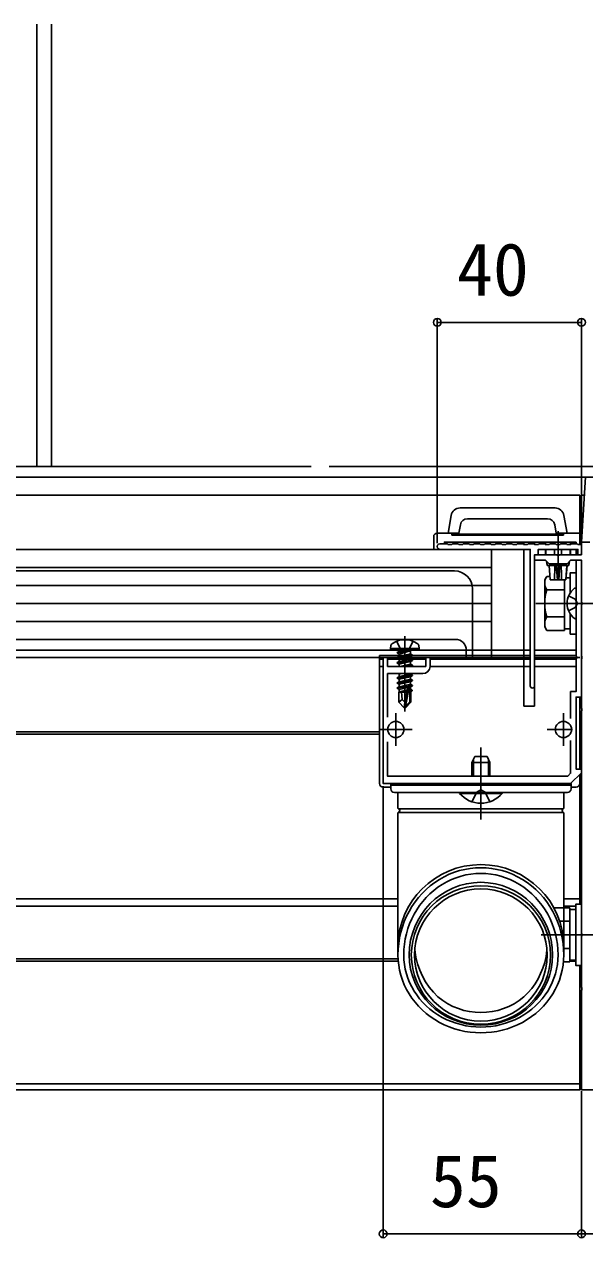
# Model space of a CAD drawing. Units: millimetres, scale not verified. Extents: x -875 to 875, y -1303 to 1295.
# Drawn here: x -160.1 to -4.6, y -1041.8 to -705 of the extents above; entities that cross this region are included whole.
import ezdxf
from ezdxf.enums import TextEntityAlignment as Align

# ---------------------------------------------------------------- set-up
doc = ezdxf.new("R2010")
doc.units = ezdxf.units.MM
doc.header["$LTSCALE"] = 8
for name, color, linetype in [('0-3_YKK_11', 7, 'Continuous'), ('0-4_YKK_12', 2, 'Continuous'), ('0-5_YKK_13', 4, 'Continuous'), ('0-6_YKK_D', 6, 'Continuous')]:
    doc.layers.add(name, color=color, linetype=linetype)
doc.styles.add('ＭＳ ゴシック', font='')
doc.styles.get('ＭＳ ゴシック').set_extended_font_data('MS Gothic')

msp = doc.modelspace()

# ---------------------------------------------------------------- linework, layer by layer
at = {"layer": '0-3_YKK_11'}
for p, q in [((-57.003, -898.197), (-57.003, -903.197)), ((-10.503, -898.197), (-10.503, -903.197)), ((-54.503, -900.697), (-59.503, -900.697)), ((-8.003, -900.697), (-13.003, -900.697))]:
    msp.add_line(p, q, dxfattribs=at)
for points in [[(-3.203, -848.697), (-5.503, -848.697), (-5.503, -852.197), (-11.544, -852.197), (-11.728, -852.317), (-12.278, -852.317), (-12.461, -852.197), (-18.503, -852.197), (-18.503, -853.697), (-15.503, -853.697), (-14.503, -854.697), (-9.503, -854.697), (-8.503, -853.697), (-5.503, -853.697), (-5.503, -865.239), (-5.383, -865.423), (-5.383, -865.972), (-5.503, -866.156), (-5.503, -880.239), (-5.383, -880.423), (-5.383, -880.972), (-5.503, -881.156), (-5.503, -894.739), (-5.383, -894.923), (-5.383, -895.472), (-5.503, -895.656)], [(-44.753, -849.197), (-42.703, -849.197), (-42.503, -849.397), (-41.503, -849.397), (-41.303, -849.197), (-39.703, -849.197), (-39.503, -849.397), (-38.503, -849.397), (-38.303, -849.197), (-36.703, -849.197), (-36.503, -849.397), (-35.503, -849.397), (-35.303, -849.197), (-33.703, -849.197), (-33.503, -849.397), (-32.503, -849.397), (-32.303, -849.197), (-30.703, -849.197), (-30.503, -849.397), (-29.503, -849.397), (-29.303, -849.197), (-27.703, -849.197), (-27.503, -849.397), (-26.503, -849.397), (-26.303, -849.197), (-24.703, -849.197), (-24.503, -849.397), (-23.503, -849.397), (-23.303, -849.197), (-21.703, -849.197), (-21.503, -849.397), (-20.503, -849.397), (-20.303, -849.197), (-18.703, -849.197), (-18.503, -849.397), (-17.503, -849.397), (-17.303, -849.197), (-15.703, -849.197), (-15.503, -849.397), (-14.503, -849.397)], [(-19.703, -888.597), (-19.703, -850.697), (-44.753, -850.697)], [(-14.503, -849.397), (-14.303, -849.197), (-12.703, -849.197), (-12.503, -849.397), (-11.503, -849.397), (-11.303, -849.197), (-9.703, -849.197), (-9.503, -849.397), (-8.503, -849.397), (-8.303, -849.197), (-6.703, -849.197), (-6.503, -849.397), (-5.503, -849.397), (-5.503, -852.197), (-6.503, -852.197), (-6.503, -850.697), (-17.503, -850.697), (-17.503, -852.197), (-18.503, -852.197), (-18.503, -888.597)], [(-47.503, -883.197), (-47.503, -880.697), (-48.703, -880.697), (-48.703, -883.197), (-59.303, -883.197), (-59.303, -880.697), (-60.503, -880.697), (-60.503, -915.697), (-8.503, -915.697), (-5.503, -912.697), (-5.503, -911.697), (-7.003, -911.697), (-7.003, -891.697), (-5.503, -891.697), (-5.503, -853.697), (-7.003, -853.697), (-7.003, -865.239), (-6.883, -865.423), (-6.883, -865.972), (-7.003, -866.156), (-7.003, -880.239), (-6.883, -880.423), (-6.883, -880.972), (-7.003, -881.156), (-7.003, -890.197), (-8.503, -890.197), (-8.503, -897.638)], [(-59.303, -897.299), (-59.303, -885.197), (-49.503, -885.197)], [(-5.503, -895.656), (-5.503, -957.239), (-5.383, -957.423), (-5.383, -957.972), (-5.503, -958.156), (-5.503, -972.239), (-5.383, -972.423), (-5.383, -972.972), (-5.503, -973.156), (-5.503, -1000.697), (17.497, -1000.697)], [(-8.503, -903.757), (-8.503, -912.869), (-9.331, -913.697), (-59.303, -913.697), (-59.303, -904.096)]]:
    msp.add_lwpolyline(points, dxfattribs=at)
for centre, radius, start, end in [((-44.753, -849.947), 0.75, 89.99999, 270.00001), ((-49.503, -883.197), 2, 270.00001, 359.99999), ((-19.103, -888.597), 0.6, 180.00001, 269.99999), ((-19.103, -888.597), 0.6, 270.00001, 359.99999)]:
    msp.add_arc(centre, radius, start, end, dxfattribs=at)
at = {"layer": '0-4_YKK_12'}
for p, q in [((-156.56, -704.956), (-156.56, -827.697)), ((-152.503, -704.956), (-152.503, -827.697)), ((-637.502, -827.697), (-80.503, -827.697)), ((-75.503, -827.697), (6.997, -827.697)), ((772.218, -830.697), (-864.08, -830.697)), ((-590.835, -835.697), (-6.003, -835.697)), ((-590.835, -835.697), (-6.003, -835.697)), ((-6.003, -835.697), (-6.003, -849.397)), ((-12.003, -845.697), (-12.003, -858.697)), ((-592.503, -856.697), (-40.703, -856.697)), ((-592.503, -856.697), (-40.703, -856.697)), ((-35.703, -861.697), (-35.703, -880.697)), ((-18.203, -865.697), (10.657, -865.697)), ((-592.752, -875.697), (-40.453, -875.697)), ((-592.752, -875.697), (-40.453, -875.697)), ((-603.003, -878.697), (-19.703, -878.697)), ((-37.453, -878.697), (-37.453, -880.697)), ((-30.203, -878.697), (-21.203, -878.697)), ((-18.503, -878.697), (-7.003, -878.697)), ((-10.203, -878.697), (-7.003, -878.697)), ((-612.003, -880.697), (-19.703, -880.697)), ((-612.003, -880.697), (-19.703, -880.697)), ((-18.503, -880.697), (-6.003, -880.697)), ((-18.203, -880.697), (-17.103, -880.697)), ((-15.903, -880.697), (-7.003, -880.697)), ((-6.003, -891.697), (-6.003, -911.697)), ((-57.003, -896.197), (-57.003, -905.197)), ((-10.503, -896.197), (-10.503, -905.197)), ((-190.503, -901.397), (-61.503, -901.397)), ((-190.503, -901.997), (-61.503, -901.997)), ((-159.203, -901.397), (-61.503, -901.397)), ((-159.203, -901.997), (-61.503, -901.997)), ((-52.503, -900.697), (-61.503, -900.697)), ((-8.703, -900.697), (-15.003, -900.697)), ((-6.003, -901.397), (-5.503, -901.397)), ((-6.003, -901.997), (-5.503, -901.997)), ((-33.403, -905.697), (-33.403, -925.697)), ((-33.403, -921.697), (-33.403, -907.698)), ((-6.003, -913.197), (-6.003, -949.197)), ((-576.807, -947.697), (-56.407, -947.697)), ((-576.807, -949.697), (-56.407, -949.697)), ((-159.203, -947.697), (-56.407, -947.697)), ((-159.203, -949.697), (-56.407, -949.697)), ((-10.407, -947.697), (-6.003, -947.697)), ((-10.407, -947.697), (-6.003, -947.697)), ((-10.407, -949.697), (-7.103, -949.697)), ((-10.407, -949.697), (-7.103, -949.697)), ((-16.703, -957.697), (9.797, -957.697)), ((-576.871, -964.997), (-56.335, -964.997)), ((-576.829, -964.397), (-56.376, -964.397)), ((-159.426, -964.397), (-56.376, -964.397)), ((-159.203, -964.997), (-56.335, -964.997)), ((-8.703, -964.997), (-7.103, -964.997)), ((-8.703, -964.997), (-7.103, -964.997)), ((-6.003, -966.197), (-6.003, -1000.697)), ((-627.503, -999.097), (-6.003, -999.097)), ((-627.203, -999.097), (-6.003, -999.097)), ((-627.503, -1000.697), (-6.003, -1000.697)), ((-627.203, -1000.697), (-6.003, -1000.697))]:
    msp.add_line(p, q, dxfattribs=at)
for centre, radius in [((-40.703, -861.697), 5), ((-40.453, -878.697), 3)]:
    msp.add_arc(centre, radius, 0, 90, dxfattribs=at)
at = {"layer": '0-5_YKK_13'}
for p, q in [((-5.503, -848.697), (-5.503, -835.697)), ((-4.708, -835.697), (-5.503, -835.697)), ((-41.633, -841.263), (-42.503, -846.197)), ((-12.835, -839.197), (-39.171, -839.197)), ((-9.503, -846.197), (-10.373, -841.263)), ((-39.507, -846.171), (-39.098, -843.85)), ((-14.886, -842.197), (-37.128, -842.197)), ((-46.503, -847.197), (-46.503, -850.397)), ((-41.003, -846.197), (-45.503, -846.197)), ((-41.503, -846.797), (-41.503, -846.197)), ((-10.503, -846.497), (-41.503, -846.497)), ((-41.503, -846.797), (-10.503, -846.797)), ((-41.003, -846.197), (-40.503, -846.197)), ((-40.503, -846.171), (-40.503, -846.497)), ((-21.503, -849.38), (-21.503, -848.697)), ((-18.503, -848.697), (-18.503, -849.38)), ((-15.503, -849.38), (-15.503, -848.697)), ((-12.503, -846.197), (-12.503, -846.497)), ((-11.503, -846.197), (-12.503, -846.197)), ((-6.003, -846.197), (-11.003, -846.197)), ((-10.503, -846.197), (-10.503, -846.797)), ((-8.503, -848.697), (-8.503, -849.38)), ((-7.003, -848.697), (-7.003, -849.197)), ((-5.503, -851.897), (-5.503, -846.697)), ((-30.503, -850.697), (-603.003, -850.697)), ((-100.503, -850.697), (-30.503, -850.697)), ((-46.203, -850.697), (-46.003, -850.697)), ((-46.003, -850.697), (-20.003, -850.697)), ((-30.503, -850.697), (-30.503, -880.697)), ((-21.503, -894.197), (-21.503, -850.697)), ((-17.203, -850.697), (-7.003, -850.697)), ((-15.503, -852.197), (-15.503, -850.697)), ((-13.003, -852.197), (-13.003, -850.697)), ((-11.003, -852.197), (-11.003, -850.697)), ((-8.649, -852.197), (-8.649, -850.697)), ((-8.503, -850.697), (-8.503, -852.197)), ((-7.003, -850.697), (-7.003, -852.197)), ((-18.503, -852.497), (-18.503, -894.197)), ((-15.357, -852.197), (-13.003, -852.197)), ((-15.028, -855.197), (-15.22, -853.98)), ((-14.982, -855.197), (-15.128, -854.073)), ((-15.028, -855.197), (-14.982, -855.197)), ((-14.153, -859.197), (-14.503, -855.197)), ((-14.146, -859.197), (-14.447, -855.197)), ((-13.003, -852.197), (-11.003, -852.197)), ((-12.528, -855.197), (-12.607, -854.697)), ((-12.528, -855.197), (-11.478, -855.197)), ((-12.178, -859.197), (-12.528, -855.197)), ((-11.828, -859.197), (-11.478, -855.197)), ((-11.478, -855.197), (-11.399, -854.697)), ((-11.151, -855.197), (-9.558, -855.197)), ((-11.003, -852.197), (-8.649, -852.197)), ((-9.86, -859.197), (-9.558, -855.197)), ((-9.503, -855.197), (-9.853, -859.197)), ((-9.558, -855.197), (-9.024, -855.197)), ((-9.024, -855.197), (-8.878, -854.073)), ((-9.024, -855.197), (-8.978, -855.197)), ((-8.785, -853.98), (-8.978, -855.197)), ((-8.649, -852.197), (-8.503, -852.197)), ((-8.503, -852.197), (-7.003, -852.197)), ((-7.003, -852.197), (-6.003, -852.197)), ((-5.803, -852.197), (-6.003, -852.197)), ((-30.503, -855.697), (-603.003, -855.697)), ((-15.703, -859.197), (-15.122, -858.192)), ((-14.225, -858.192), (-15.122, -858.192)), ((-8.603, -858.647), (-9.816, -858.647)), ((-8.603, -858.647), (-8.603, -862.743)), ((-30.503, -860.697), (-603.003, -860.697)), ((-15.703, -859.197), (-15.703, -872.197)), ((-10.203, -861.945), (-15.122, -861.945)), ((-14.153, -859.197), (-14.146, -859.197)), ((-14.146, -859.197), (-12.987, -859.197)), ((-12.987, -859.197), (-12.178, -859.197)), ((-12.178, -859.197), (-11.828, -859.197)), ((-11.828, -859.197), (-11.018, -859.197)), ((-11.018, -859.197), (-9.86, -859.197)), ((-10.203, -859.197), (-10.203, -873.203)), ((-10.203, -861.697), (-10.203, -869.697)), ((-9.86, -859.197), (-9.853, -859.197)), ((-7.003, -869.673), (-7.003, -861.722)), ((-9.08, -863.622), (-7.214, -864.552)), ((-7.214, -864.552), (-6.605, -865.697)), ((-30.503, -865.697), (-603.003, -865.697)), ((-10.503, -865.697), (1.46, -865.697)), ((-9.08, -867.772), (-7.214, -866.842)), ((-8.603, -868.652), (-8.603, -872.747)), ((-7.214, -866.842), (-6.605, -865.697)), ((-30.503, -870.697), (-603.003, -870.697)), ((-15.703, -872.197), (-15.122, -873.203)), ((-10.203, -869.45), (-15.122, -869.45)), ((-54.503, -874.797), (-54.503, -895.697)), ((-10.203, -873.203), (-15.122, -873.203)), ((-10.203, -872.747), (-8.603, -872.747)), ((-58.503, -878.197), (-58.361, -877.395)), ((-50.503, -878.197), (-58.503, -878.197)), ((-58.503, -878.197), (-58.415, -878.697)), ((-50.591, -878.697), (-58.415, -878.697)), ((-56.603, -879.347), (-53.003, -878.747)), ((-53.003, -878.847), (-56.603, -879.447)), ((-56.603, -879.347), (-56.053, -879.03)), ((-53.003, -878.747), (-56.053, -879.03)), ((-56.053, -879.765), (-53.003, -878.847)), ((-56.053, -878.897), (-56.053, -879.03)), ((-53.003, -878.747), (-53.003, -878.847)), ((-52.953, -878.897), (-52.953, -879.73)), ((-50.503, -878.197), (-50.644, -877.395)), ((-50.503, -878.197), (-50.591, -878.697)), ((-30.503, -880.697), (-603.003, -880.697)), ((-100.503, -880.697), (-30.503, -880.697)), ((-61.503, -880.197), (-61.503, -915.697)), ((-19.703, -880.197), (-61.503, -880.197)), ((-60.503, -881.197), (-61.503, -881.197)), ((-48.703, -881.197), (-59.303, -881.197)), ((-56.603, -879.347), (-56.603, -879.447)), ((-56.603, -879.347), (-56.603, -879.447)), ((-56.603, -879.447), (-56.053, -879.765)), ((-56.603, -880.747), (-52.403, -880.047)), ((-52.403, -880.147), (-56.603, -880.847)), ((-56.603, -880.747), (-56.053, -880.43)), ((-56.603, -880.747), (-56.603, -880.847)), ((-56.603, -880.847), (-56.053, -881.165)), ((-56.603, -882.147), (-52.403, -881.447)), ((-52.403, -881.547), (-56.603, -882.247)), ((-56.603, -882.147), (-56.053, -881.83)), ((-56.603, -882.147), (-56.603, -882.247)), ((-56.603, -882.247), (-56.053, -882.565)), ((-52.953, -879.73), (-56.053, -880.43)), ((-56.053, -879.765), (-56.053, -880.43)), ((-52.953, -880.465), (-56.053, -881.165)), ((-52.953, -881.13), (-56.053, -881.83)), ((-56.053, -881.165), (-56.053, -881.83)), ((-52.403, -880.047), (-52.953, -879.73)), ((-52.403, -880.147), (-52.953, -880.465)), ((-52.953, -880.465), (-52.953, -881.13)), ((-52.403, -881.447), (-52.953, -881.13)), ((-52.953, -881.865), (-52.953, -882.53)), ((-52.403, -880.047), (-52.403, -880.147)), ((-52.403, -881.447), (-52.403, -881.547)), ((-19.703, -881.197), (-47.503, -881.197)), ((-7.003, -880.197), (-18.503, -880.197)), ((-7.003, -881.197), (-18.503, -881.197)), ((-60.503, -883.197), (-61.503, -883.197)), ((-49.003, -883.197), (-59.003, -883.197)), ((-56.603, -886.347), (-52.403, -885.647)), ((-52.403, -885.747), (-56.603, -886.447)), ((-56.343, -885.197), (-56.053, -885.365)), ((-56.053, -882.565), (-56.053, -883.197)), ((-55.311, -885.197), (-56.053, -885.365)), ((-52.953, -885.33), (-56.053, -886.03)), ((-56.053, -885.365), (-56.053, -886.03)), ((-52.953, -882.53), (-55.909, -883.197)), ((-54.503, -883.197), (-52.403, -882.847)), ((-52.403, -882.947), (-53.903, -883.197)), ((-52.403, -882.847), (-52.953, -882.53)), ((-52.953, -885.197), (-52.953, -885.33)), ((-52.403, -885.647), (-52.953, -885.33)), ((-52.403, -882.947), (-52.836, -883.197)), ((-52.403, -882.847), (-52.403, -882.947)), ((-52.403, -885.647), (-52.403, -885.747)), ((-19.703, -883.197), (-47.503, -883.197)), ((-7.003, -883.197), (-18.503, -883.197)), ((-56.603, -886.347), (-56.053, -886.03)), ((-56.603, -886.347), (-56.603, -886.447)), ((-56.603, -886.447), (-56.053, -886.765)), ((-56.603, -887.747), (-52.403, -887.047)), ((-52.403, -887.147), (-56.603, -887.847)), ((-56.603, -887.747), (-56.053, -887.43)), ((-56.603, -887.747), (-56.603, -887.847)), ((-56.603, -887.847), (-56.053, -888.165)), ((-56.603, -889.147), (-53.577, -888.643)), ((-53.605, -888.748), (-56.603, -889.247)), ((-56.603, -889.147), (-56.053, -888.83)), ((-56.603, -889.147), (-56.603, -889.247)), ((-52.953, -886.73), (-56.053, -887.43)), ((-56.053, -886.765), (-56.053, -887.43)), ((-52.953, -888.13), (-56.053, -888.83)), ((-56.053, -888.165), (-56.053, -888.83)), ((-53.663, -889.025), (-56.053, -889.565)), ((-53.593, -888.691), (-54.503, -893.076)), ((-53.171, -888.575), (-54.353, -894.273)), ((-53.17, -888.575), (-52.403, -888.447)), ((-52.403, -888.547), (-53.116, -888.666)), ((-53.103, -888.746), (-53.103, -893.023)), ((-52.953, -886.065), (-52.953, -886.73)), ((-52.403, -887.047), (-52.953, -886.73)), ((-52.953, -887.465), (-52.953, -888.13)), ((-52.403, -888.447), (-52.953, -888.13)), ((-52.953, -888.865), (-52.953, -889.53)), ((-52.403, -887.047), (-52.403, -887.147)), ((-52.403, -888.447), (-52.403, -888.547)), ((-56.603, -889.247), (-56.053, -889.565)), ((-56.203, -890.297), (-56.053, -890.23)), ((-56.203, -890.297), (-56.203, -893.147)), ((-53.926, -890.297), (-56.203, -890.297)), ((-55.245, -892.344), (-56.203, -893.147)), ((-56.053, -889.565), (-56.053, -890.23)), ((-53.807, -889.723), (-56.053, -890.23)), ((-53.868, -890.015), (-55.586, -890.297)), ((-53.923, -890.281), (-54.007, -890.297)), ((-52.953, -889.53), (-53.106, -889.565)), ((-52.503, -889.79), (-53.103, -889.889)), ((-52.503, -890.005), (-53.103, -890.122)), ((-52.803, -890.297), (-53.103, -890.297)), ((-52.503, -889.79), (-52.953, -889.53)), ((-52.503, -890.005), (-52.803, -890.178)), ((-52.803, -890.178), (-52.803, -893.147)), ((-52.503, -889.79), (-52.503, -890.005)), ((-6.003, -891.697), (-6.003, -911.697)), ((-54.653, -894.697), (-56.203, -893.147)), ((-54.503, -893.076), (-54.653, -894.697)), ((-54.653, -894.697), (-54.353, -894.697)), ((-54.503, -893.076), (-54.503, -894.697)), ((-53.103, -893.023), (-54.353, -894.273)), ((-54.353, -894.697), (-52.803, -893.147)), ((-54.353, -894.273), (-54.353, -894.697)), ((-52.803, -893.147), (-53.103, -893.023)), ((-21.503, -894.197), (-18.503, -894.197)), ((-35.903, -909.897), (-35.103, -908.197)), ((-35.47, -913.697), (-35.47, -908.977)), ((-35.103, -908.197), (-31.703, -908.197)), ((-31.703, -908.197), (-30.903, -909.897)), ((-31.336, -913.697), (-31.336, -908.977)), ((-35.903, -913.697), (-35.903, -909.897)), ((-35.903, -909.897), (-30.903, -909.897)), ((-30.903, -913.697), (-30.903, -909.897)), ((-58.403, -915.697), (-58.403, -917.197)), ((-8.403, -915.697), (-58.403, -915.697)), ((-8.403, -917.197), (-8.403, -915.697)), ((-6.003, -913.197), (-6.003, -915.697)), ((-58.403, -916.697), (-60.503, -916.697)), ((-8.403, -916.197), (-58.403, -916.197)), ((-33.403, -918.197), (-57.403, -918.197)), ((-56.407, -918.197), (-56.406, -922.53)), ((-56.407, -918.197), (-10.407, -918.197)), ((-56.407, -918.197), (-56.407, -922.53)), ((-27.503, -918.197), (-39.303, -918.197)), ((-39.303, -918.445), (-39.303, -918.197)), ((-39.303, -918.445), (-27.503, -918.445)), ((-35.903, -920.78), (-34.548, -918.063)), ((-33.403, -917.454), (-34.548, -918.063)), ((-33.403, -917.454), (-32.258, -918.063)), ((-9.403, -918.197), (-33.403, -918.197)), ((-30.903, -920.78), (-32.258, -918.063)), ((-27.503, -918.445), (-27.503, -918.197)), ((-10.406, -922.527), (-10.407, -918.197)), ((-10.407, -918.197), (-10.407, -922.539)), ((-7.003, -916.697), (-8.403, -916.697)), ((-56.316, -922.697), (-10.502, -922.697)), ((-56.407, -923.872), (-56.407, -963.289)), ((-56.305, -923.697), (-10.502, -923.697)), ((-10.407, -923.854), (-10.407, -963.289)), ((-8.703, -950.192), (-13.178, -950.192)), ((-8.703, -950.192), (-8.703, -965.203)), ((-7.103, -950.647), (-8.703, -950.647)), ((-7.103, -950.647), (-7.103, -964.747)), ((-8.703, -953.945), (-11.552, -953.945)), ((-8.703, -953.697), (-8.703, -961.697)), ((-8.703, -961.45), (-10.407, -961.45)), ((-8.703, -965.203), (-10.489, -965.203)), ((-8.703, -964.747), (-7.103, -964.747)), ((-5.389, -1000.633), (-6.003, -1000.633)), ((-5.389, -1000.633), (-6.003, -1000.633))]:
    msp.add_line(p, q, dxfattribs=at)
for points in [[(-3.506, -848.697), (-5.503, -848.697), (-4.394, -830.575)], [(-12.917, -843.85), (-12.507, -846.171), (-12.503, -846.171), (-12.503, -846.197)], [(-43.503, -849.197), (-43.503, -848.697), (-7.003, -848.697)], [(-39.503, -846.497), (-39.503, -846.171), (-40.503, -846.171)], [(-11.503, -846.497), (-11.503, -846.197), (-11.003, -846.197)], [(-15.503, -852.197), (-15.357, -852.197), (-15.357, -850.697)], [(-14.982, -855.197), (-14.447, -855.197), (-12.854, -855.197)], [(-7.003, -874.197), (-7.003, -857.197), (-8.603, -857.197), (-8.603, -862.743)], [(-8.603, -868.652), (-8.603, -874.197), (-7.003, -874.197)], [(-56.803, -876.218), (-55.648, -878.535), (-54.503, -879.143)], [(-52.203, -876.218), (-53.358, -878.535), (-54.503, -879.143)], [(-52.403, -881.547), (-52.953, -881.865), (-56.053, -882.565)], [(-52.403, -885.747), (-52.953, -886.065), (-56.053, -886.765)], [(-52.403, -887.147), (-52.953, -887.465), (-56.053, -888.165)], [(-52.403, -888.547), (-52.953, -888.865), (-53.103, -888.899)], [(-54.503, -893.076), (-55.245, -892.344), (-55.403, -890.297)], [(-51.712, -961.9), (-51.453, -963.881), (-50.994, -965.751), (-50.388, -967.516), (-49.64, -969.18), (-48.759, -970.751), (-47.748, -972.235), (-46.589, -973.615), (-45.311, -974.909)], [(-21.494, -974.909), (-20.347, -973.773), (-19.31, -972.556), (-18.377, -971.266), (-17.548, -969.904), (-16.825, -968.471), (-16.208, -966.963), (-15.704, -965.374), (-15.318, -963.702), (-15.098, -961.941)]]:
    msp.add_lwpolyline(points, dxfattribs=at)
msp.add_lwpolyline([(-5.503, -966.197), (-5.503, -949.197), (-7.103, -949.197), (-7.103, -966.197)], close=True, dxfattribs=at)
for centre in [(-57.003, -900.697), (-10.503, -900.697)]:
    msp.add_circle(centre, 2.25, dxfattribs=at)
for centre, radius, start, end in [((-39.171, -841.697), 2.5, 90, 170), ((-12.835, -841.697), 2.5, 10, 90), ((-37.128, -844.197), 2, 90, 170), ((-14.886, -844.197), 2, 10, 90), ((-45.503, -847.197), 1, 90, 180), ((-6.003, -846.697), 0.5, 0, 90), ((-46.203, -850.397), 0.3, 180, 270), ((-5.803, -851.897), 0.3, 270, 0), ((-12.38, -860.068), 3.323, 145.61575, 214.38425), ((-3.283, -865.697), 12.419, 162.41205, 197.58795), ((-4.203, -865.697), 5.3, 127.71409, 232.28591), ((-7.277, -861.722), 0.274, 0, 127.71409), ((-12.38, -871.327), 3.323, 145.61575, 214.38425), ((-7.277, -869.673), 0.274, 232.28591, 0), ((-57.475, -877.551), 0.9, 122.05588, 170), ((-54.503, -882.297), 6.5, 57.94412, 122.05588), ((-56.253, -878.897), 0.2, 0, 90), ((-52.753, -878.897), 0.2, 90, 180), ((-51.53, -877.551), 0.9, 10, 57.94412), ((-53.351, -888.746), 0.248, 0, 167.19096), ((-60.503, -915.697), 1, 180, 270), ((-7.003, -915.697), 1, 270, 0), ((-57.403, -917.197), 1, 180, 270), ((-33.403, -913.497), 7.7, 219.98312, 320.01688), ((-9.403, -917.197), 1, 270, 0), ((-56.207, -922.53), 0.2, 180, 253.43859), ((-56.406, -923.201), 0.5, 286.56141, 73.43859), ((-10.406, -923.197), 0.5, 106.60693, 253.40383), ((-10.606, -922.527), 0.2, 286.60693, 0.00538), ((-56.207, -923.872), 0.2, 106.56141, 180), ((-10.606, -923.868), 0.2, 0.00538, 73.40383), ((-33.403, -960.816), 18.451, 229.80309, 310.19691)]:
    msp.add_arc(centre, radius, start, end, dxfattribs=at)
for centre, major_axis, ratio, start_param, end_param in [((-12.003, -861.197), (0, 11.43), 0.087489, 1.0182613, 1.3950002), ((-12.003, -858.511), (0, 6.314), 0.158384, 0.922237, 1.0182613), ((-12.003, -858.511), (0, 6.314), 0.158384, 5.264924, 5.3609483), ((-12.003, -861.197), (0, 11.43), 0.087489, 4.8881851, 5.264924), ((-33.403, -961.11), (-23.004, 0), 0.99602, 3.1415927, 6.2831853), ((-33.403, -963.289), (0, -24.22), 0.949802, 1.5707963, 4.712389), ((-33.403, -963.289), (0, -22.626), 0.945819, 1.5707963, 4.712389), ((-33.403, -963.289), (0, 20.173), 0.986472, 4.712389, 7.8539816), ((-33.403, -963.289), (-23.004, 0), 0.939189, 6.2831853, 9.424778), ((-33.403, -963.289), (-21.4, 0), 0.935104, 6.2831853, 9.424778), ((-33.403, -963.289), (19.9, 0), 0.978676, 3.1415927, 6.2831853)]:
    msp.add_ellipse(centre, major_axis=major_axis, ratio=ratio, start_param=start_param, end_param=end_param, dxfattribs=at)
for major_axis in [(19.3, 0), (-18.4, 0.004)]:
    msp.add_ellipse((-33.403, -963.289), major_axis=major_axis, ratio=0.996195, dxfattribs=at)
at = {"layer": '0-6_YKK_D'}
for p, q in [((-45.503, -848.947), (-45.503, -786.697)), ((-45.503, -787.697), (-5.503, -787.697)), ((-5.503, -847.997), (-5.503, -786.697)), ((-60.503, -916.397), (-60.503, -1041.697)), ((-5.503, -1001.078), (-5.503, -1041.697)), ((-5.503, -1001.397), (-5.503, -1041.697)), ((-60.503, -1040.697), (-5.503, -1040.697)), ((-5.503, -1040.697), (54.497, -1040.697))]:
    msp.add_line(p, q, dxfattribs=at)
for centre in [(-45.503, -787.697), (-5.503, -787.697), (-60.503, -1040.697), (-5.503, -1040.697), (-5.503, -1040.697)]:
    msp.add_circle(centre, 1.075, dxfattribs=at)

# ---------------------------------------------------------------- texts
at = {"layer": '0-6_YKK_D', "style": 'ＭＳ ゴシック'}
for s, p in [('40', (-40.048, -784.697)), ('55', (-47.548, -1037.697))]:
    msp.add_text(s, height=14.66, dxfattribs=at).set_placement(p, align=Align.BOTTOM_LEFT)

doc.saveas('drawing.dxf')
